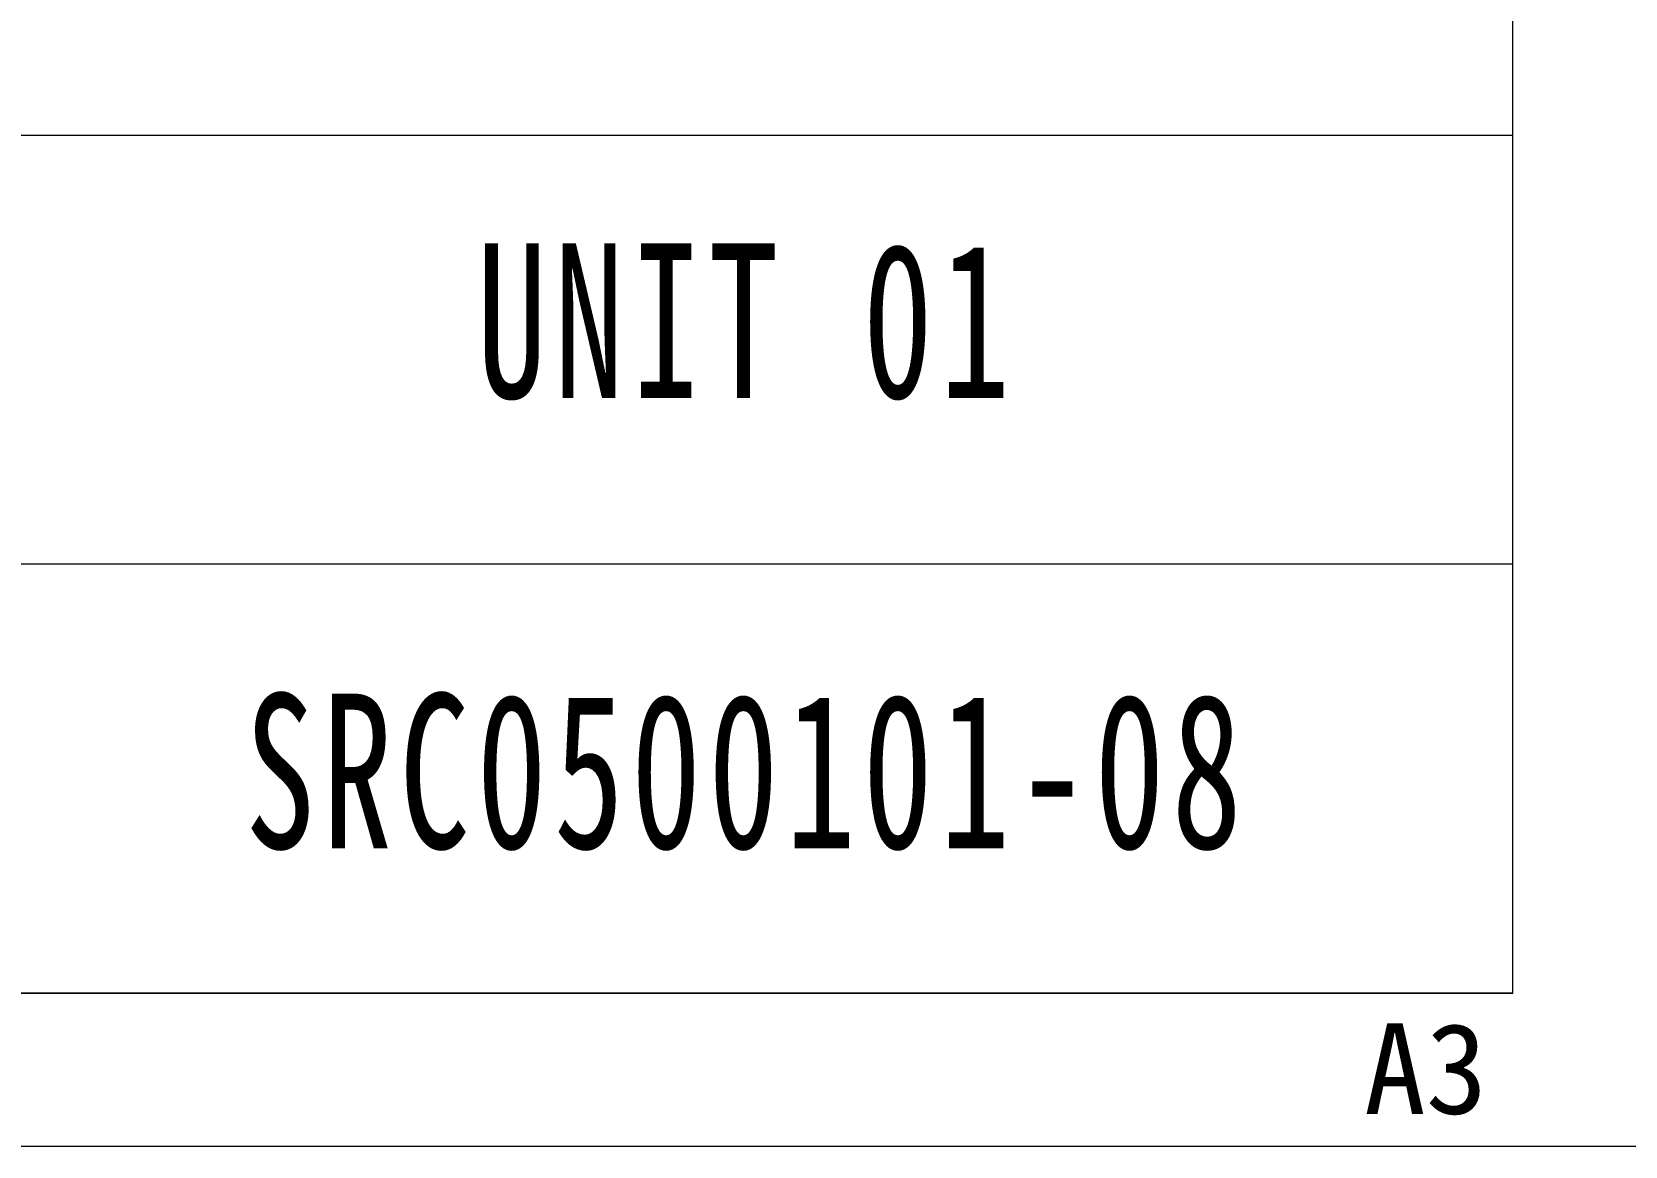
# Model space of a CAD drawing. Header units: millimetres. Extents: x -15766 to 80009, y -9701 to 15159.
# Drawn here: x -10479.5 to -10271.5, y 13253.7 to 13399.3 of the extents above; entities that cross this region are included whole.
import ezdxf

# ---------------------------------------------------------------- set-up
doc = ezdxf.new("R2010")
doc.units = ezdxf.units.MM
for name, color, linetype, lineweight in [('CDRAFT0', 7, 'Continuous', 18), ('title_frame', 7, 'Continuous', 18), ('尺寸线层', 3, 'Continuous', 18), ('粗实线层_1', 7, 'Continuous', 15)]:
    doc.layers.add(name, color=color, linetype=linetype, lineweight=lineweight)
doc.styles.add('STYLE1', font='')
doc.styles.add('标准', font='', dxfattribs={"width": 0.667})
doc.styles.get('STYLE1').set_extended_font_data('宋体')
doc.styles.get('标准').set_extended_font_data('宋体')

# ---------------------------------------------------------------- blocks, each defined once
blk = doc.blocks.new('*X589')
at = {"layer": 'CDRAFT0'}
blk.add_line((0, 0), (420, 0), dxfattribs=at)
at = {"layer": '粗实线层_1'}
for p, q in [((415, 5), (415, 292)), ((25, 5), (415, 5))]:
    blk.add_line(p, q, dxfattribs=at)

msp = doc.modelspace()

# ---------------------------------------------------------------- linework, layer by layer
at = {"layer": '粗实线层_1'}
for p, q in [((-10286.16513, 13273.73384), (-10286.16513, 13497.73384)), ((-10286.16513, 13385.73384), (-10486.16513, 13385.73384)), ((-10286.16513, 13329.73384), (-10486.16513, 13329.73384)), ((-10286.16513, 13273.73384), (-11006.16513, 13273.73384))]:
    msp.add_line(p, q, dxfattribs=at)

# ---------------------------------------------------------------- block references
at = {"layer": 'title_frame', "xscale": 4, "yscale": 4, "zscale": 4}
msp.add_blockref('*X589', (-11946.16513, 13253.73384), dxfattribs=at)

# ---------------------------------------------------------------- texts
at = {"layer": 'title_frame', "color": 3, "insert": (-10305.5829, 13257.75977), "char_height": 11.835616, "width": 23.4739726, "attachment_point": 7, "style": 'STYLE1'}
msp.add_mtext('A3', dxfattribs=at)
at = {"layer": '尺寸线层', "char_height": 20.2012231, "attachment_point": 5, "line_spacing_factor": 1.15057, "style": '标准'}
for s, insert, width in [('{\\T1.1;UNIT 01}', (-10386.16513, 13361.38863), 117.8320174), ('{\\T1.1;SRC0500101-08}', (-10386.16513, 13302.56473), 117.495162)]:
    msp.add_mtext(s, dxfattribs=dict(at, insert=insert, width=width))

doc.saveas('drawing.dxf')
